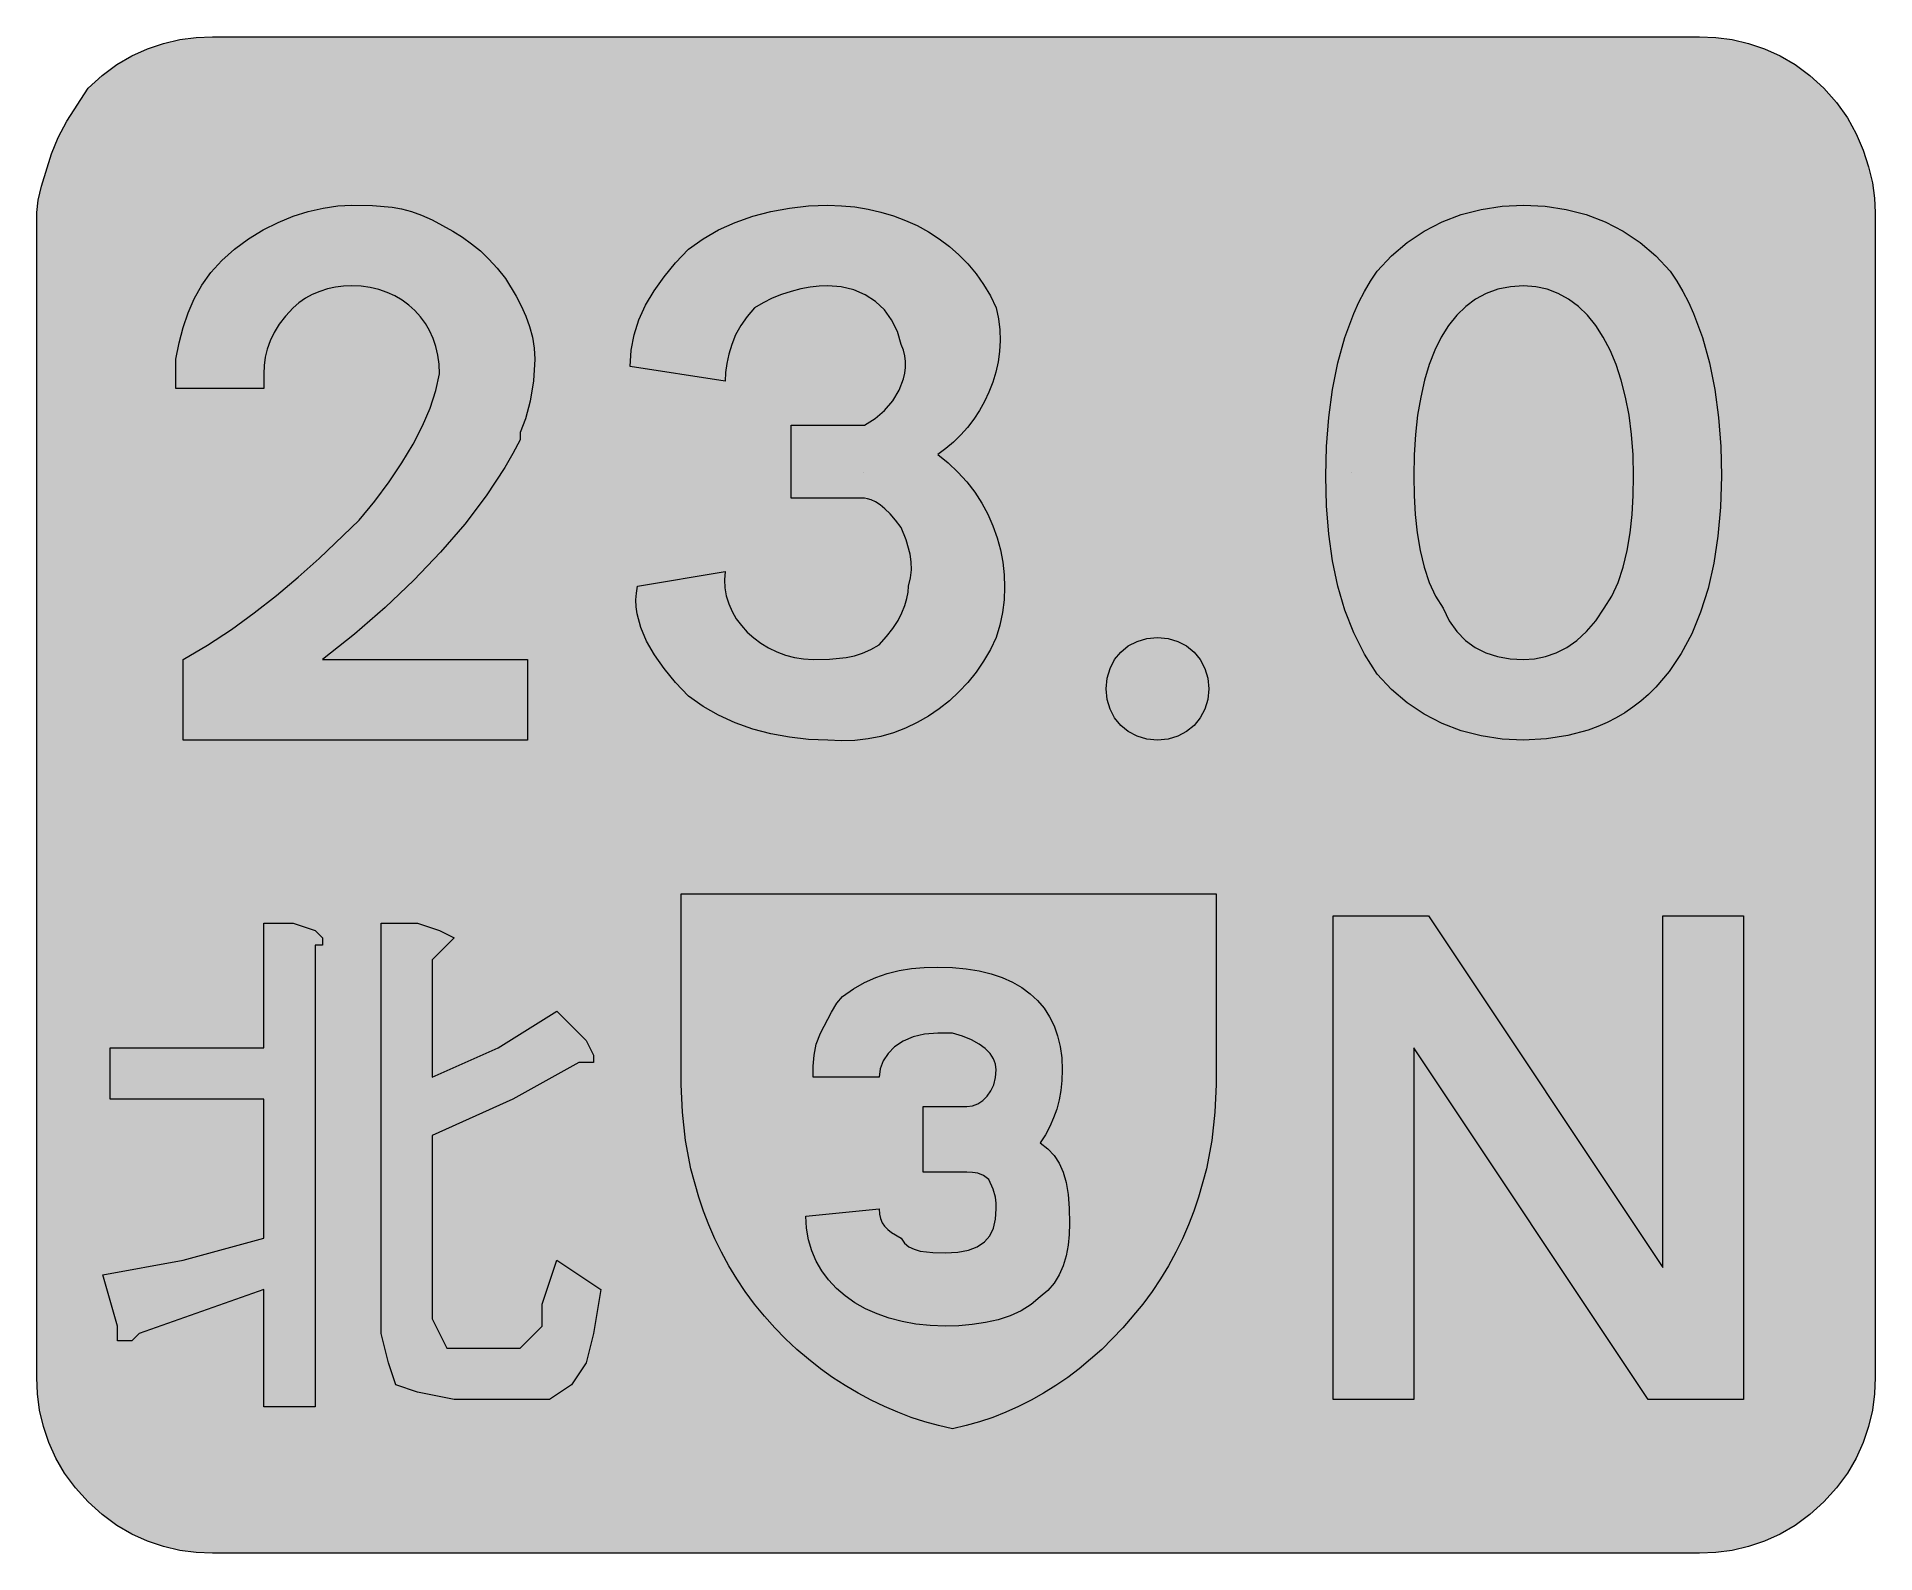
# Model space of a CAD drawing. Header units: metres. Extents: x 133 to 434, y 11 to 260.
import ezdxf

# ---------------------------------------------------------------- set-up
doc = ezdxf.new("R2010")
doc.units = ezdxf.units.M
for name, color, linetype, true_color in [('FILL_BLACK_000000', 7, 'Continuous', 0x000000), ('FILL_BLUE_0000FF', 7, 'Continuous', 0x0000ff), ('FILL_WHITE_FFFFFF', 7, 'Continuous', 0xffffff), ('FILL_YELLOW_FFFF00', 7, 'Continuous', 0xffff00), ('STROKE_WHITE_FFFFFF', 7, 'Continuous', 0xffffff)]:
    doc.layers.add(name, color=color, linetype=linetype, true_color=true_color)

msp = doc.modelspace()

# ---------------------------------------------------------------- hatches: boundary and pattern name
at = {"layer": 'FILL_BLACK_000000', "true_color": 0x000000}
h = msp.add_hatch(color=7, dxfattribs=at)
h.dxf.hatch_style = 1
h.paths.add_polyline_path([(279.42, 48.56), (277.08, 48.81), (274.84, 49.22), (272.72, 49.77), (270.71, 50.48), (268.84, 51.33), (267.09, 52.31), (265.5, 53.43), (264.06, 54.67), (262.78, 56.04), (261.68, 57.52), (260.76, 59.11), (260.02, 60.81), (259.49, 62.61), (259.16, 64.5), (259.05, 66.48), (271.05, 67.68), (271.11, 66.83), (271.28, 66.09), (271.56, 65.42), (271.95, 64.83), (272.46, 64.29), (273.08, 63.8), (274.65, 62.88), (275.21, 62.09), (275.94, 61.49), (276.82, 61.07), (277.8, 60.78), (279.88, 60.52), (281.85, 60.48), (283.93, 60.59), (285.69, 60.93), (287.14, 61.49), (288.3, 62.28), (289.17, 63.29), (289.78, 64.53), (290.14, 65.99), (290.25, 67.68), (290.23, 68.6), (290.1, 69.63), (289.74, 70.89), (289.05, 72.48), (288.15, 73.17), (287.25, 73.53), (286.35, 73.66), (285.45, 73.68), (278.25, 73.68), (278.25, 84.48), (285.45, 84.48), (286.35, 84.59), (287.21, 84.91), (288.02, 85.43), (288.75, 86.13), (289.36, 87), (289.84, 88.02), (290.14, 89.19), (290.25, 90.48), (290.14, 91.38), (289.8, 92.26), (289.24, 93.12), (288.45, 93.93), (287.44, 94.69), (286.2, 95.37), (284.74, 95.98), (283.05, 96.48), (280.65, 96.48), (278.51, 96.32), (276.62, 95.86), (274.98, 95.15), (273.6, 94.23), (272.51, 93.14), (271.71, 91.92), (271.22, 90.62), (271.05, 89.28), (260.25, 89.28), (260.27, 91.08), (260.4, 92.88), (260.76, 94.68), (261.45, 96.48), (263.25, 99.93), (264.15, 101.37), (265.05, 102.48), (266.85, 103.72), (268.67, 104.75), (270.51, 105.58), (272.4, 106.23), (274.34, 106.71), (276.36, 107.04), (278.45, 107.22), (280.65, 107.28), (283.05, 107.21), (285.32, 107), (287.43, 106.66), (289.41, 106.17), (291.23, 105.56), (292.91, 104.81), (294.43, 103.94), (295.8, 102.93), (297.02, 101.8), (298.08, 100.54), (298.98, 99.16), (299.72, 97.66), (300.3, 96.04), (300.71, 94.3), (300.97, 92.45), (301.05, 90.48), (300.99, 88.73), (300.83, 87.09), (300.54, 85.52), (300.15, 84.03), (299.64, 82.59), (299.03, 81.2), (298.29, 79.83), (297.45, 78.48), (298.69, 77.52), (299.72, 76.42), (300.55, 75.15), (301.2, 73.68), (301.68, 71.99), (302.01, 70.04), (302.19, 67.82), (302.25, 65.28), (302.19, 63.48), (302.01, 61.72), (301.68, 60.01), (301.2, 58.38), (300.55, 56.87), (299.72, 55.49), (298.69, 54.29), (297.45, 53.28), (295.99, 52.04), (294.34, 51.01), (292.51, 50.18), (290.55, 49.53), (288.47, 49.05), (286.31, 48.72), (284.1, 48.54), (281.85, 48.48), (279.42, 48.56)])
at = {"layer": 'FILL_BLUE_0000FF', "true_color": 0x0000ff}
h = msp.add_hatch(color=7, dxfattribs=at)
h.dxf.hatch_style = 1
h.paths.add_polyline_path([(405.45, 259.68), (408.15, 259.57), (410.83, 259.21), (413.49, 258.6), (416.1, 257.73), (418.66, 256.57), (421.14, 255.12), (423.55, 253.36), (425.85, 251.28), (427.93, 248.93), (429.69, 246.4), (431.14, 243.77), (432.3, 241.08), (433.17, 238.39), (433.78, 235.75), (434.14, 233.23), (434.25, 230.88), (434.25, 40.08), (434.14, 37.38), (433.78, 34.7), (433.17, 32.04), (432.3, 29.43), (431.14, 26.87), (429.69, 24.39), (427.93, 21.98), (425.85, 19.68), (423.55, 17.6), (421.14, 15.84), (418.66, 14.39), (416.1, 13.23), (413.49, 12.36), (410.83, 11.75), (408.15, 11.39), (405.45, 11.28), (161.85, 11.28), (159.15, 11.39), (156.47, 11.75), (153.81, 12.36), (151.2, 13.23), (148.64, 14.39), (146.16, 15.84), (143.75, 17.6), (141.45, 19.68), (139.37, 21.98), (137.61, 24.39), (136.16, 26.87), (135, 29.43), (134.13, 32.04), (133.52, 34.7), (133.16, 37.38), (133.05, 40.08), (133.05, 230.88), (133.26, 232.89), (133.8, 235.23), (135.45, 240.48), (136.56, 243.18), (138, 245.88), (141.45, 251.28), (143.75, 253.36), (146.16, 255.12), (148.64, 256.57), (151.2, 257.73), (153.81, 258.6), (156.47, 259.21), (159.15, 259.57), (161.85, 259.68), (405.45, 259.68)])
at = {"layer": 'FILL_WHITE_FFFFFF', "true_color": 0xffffff}
h = msp.add_hatch(color=7, dxfattribs=at)
h.dxf.hatch_style = 1
h.paths.add_polyline_path([(155.85, 202.08), (155.85, 206.88), (156.36, 209.52), (157.01, 212.05), (157.83, 214.47), (158.85, 216.78), (160.09, 218.97), (161.59, 221.05), (163.36, 223.02), (165.45, 224.88), (167.75, 226.57), (170.14, 228.03), (172.58, 229.27), (175.05, 230.28), (177.52, 231.07), (179.96, 231.63), (182.35, 231.97), (184.65, 232.08), (188.06, 232.04), (191.25, 231.78), (192.83, 231.49), (194.44, 231.07), (196.1, 230.47), (197.85, 229.68), (201.24, 227.84), (202.81, 226.85), (204.3, 225.78), (205.74, 224.59), (207.13, 223.27), (208.5, 221.77), (209.85, 220.08), (211.61, 217.17), (212.42, 215.59), (213.15, 213.93), (213.76, 212.22), (214.24, 210.46), (214.54, 208.68), (214.65, 206.88), (214.44, 203.32), (213.9, 199.98), (213.13, 197.09), (212.25, 194.88), (212.25, 193.68), (211.06, 191.42), (209.73, 189.13), (206.68, 184.51), (203.16, 179.86), (199.2, 175.23), (194.85, 170.65), (190.14, 166.17), (185.13, 161.84), (179.85, 157.68), (213.45, 157.68), (213.45, 144.48), (157.05, 144.48), (157.05, 157.68), (161.04, 160.04), (164.93, 162.59), (168.69, 165.32), (172.35, 168.18), (175.89, 171.16), (179.33, 174.22), (185.85, 180.48), (188.44, 183.63), (190.78, 186.76), (192.87, 189.87), (194.7, 192.93), (196.24, 195.94), (197.49, 198.87), (198.43, 201.73), (199.05, 204.48), (198.98, 206.03), (198.78, 207.51), (198.44, 208.93), (197.98, 210.27), (197.4, 211.54), (196.71, 212.73), (195.91, 213.83), (195, 214.83), (194, 215.74), (192.9, 216.54), (191.71, 217.23), (190.44, 217.81), (189.1, 218.27), (187.68, 218.61), (186.2, 218.81), (184.65, 218.88), (183.3, 218.82), (181.97, 218.65), (180.66, 218.37), (179.4, 217.98), (178.19, 217.47), (177.06, 216.85), (176, 216.12), (175.05, 215.28), (173.81, 213.93), (172.78, 212.58), (171.95, 211.23), (171.3, 209.88), (170.82, 208.53), (170.49, 207.18), (170.31, 205.83), (170.25, 204.48), (170.25, 202.08), (155.85, 202.08)])
h = msp.add_hatch(color=7, dxfattribs=at)
h.dxf.hatch_style = 1
h.paths.add_polyline_path([(256.65, 184.08), (256.65, 196.08), (266.25, 196.08), (267.45, 196.08), (268.65, 196.08), (270.38, 197.14), (271.95, 198.48), (273.29, 200.05), (274.35, 201.78), (275.07, 203.63), (275.29, 204.57), (275.4, 205.53), (275.4, 206.49), (275.28, 207.43), (275.03, 208.37), (274.65, 209.28), (274.04, 211.42), (273.11, 213.31), (271.91, 214.95), (270.45, 216.33), (268.77, 217.42), (266.89, 218.22), (264.84, 218.71), (262.65, 218.88), (261.25, 218.82), (259.76, 218.65), (258.22, 218.37), (256.65, 217.98), (255.08, 217.47), (253.54, 216.85), (252.05, 216.12), (250.65, 215.28), (249.41, 213.88), (248.38, 212.39), (247.55, 210.85), (246.9, 209.28), (246.42, 207.71), (246.09, 206.17), (245.91, 204.68), (245.85, 203.28), (230.25, 205.68), (230.42, 208.33), (230.91, 210.87), (231.71, 213.34), (232.8, 215.73), (234.18, 218.07), (235.82, 220.36), (237.71, 222.63), (239.85, 224.88), (242.21, 226.57), (244.76, 228.03), (247.49, 229.27), (250.35, 230.28), (253.33, 231.07), (256.39, 231.63), (259.5, 231.97), (262.65, 232.08), (264.88, 232.01), (267.08, 231.8), (269.24, 231.46), (271.35, 230.97), (273.4, 230.36), (275.39, 229.61), (277.31, 228.74), (279.15, 227.73), (280.91, 226.6), (282.57, 225.34), (284.14, 223.96), (285.6, 222.46), (286.95, 220.84), (288.18, 219.1), (289.28, 217.25), (290.25, 215.28), (290.62, 213.48), (290.82, 211.69), (290.87, 209.91), (290.78, 208.15), (290.54, 206.43), (290.17, 204.73), (289.67, 203.08), (289.05, 201.48), (288.32, 199.93), (287.48, 198.45), (286.55, 197.04), (285.53, 195.7), (284.42, 194.45), (283.23, 193.3), (281.97, 192.24), (280.65, 191.28), (282.38, 189.88), (283.97, 188.37), (285.41, 186.76), (286.71, 185.07), (287.86, 183.31), (288.86, 181.47), (289.7, 179.58), (290.4, 177.63), (290.94, 175.64), (291.33, 173.62), (291.55, 171.57), (291.62, 169.51), (291.52, 167.44), (291.26, 165.37), (290.84, 163.32), (290.25, 161.28), (289.28, 159.3), (288.18, 157.41), (286.95, 155.62), (285.6, 153.93), (284.14, 152.36), (282.57, 150.9), (280.91, 149.57), (279.15, 148.38), (277.31, 147.33), (275.39, 146.42), (273.4, 145.67), (271.35, 145.08), (269.24, 144.66), (267.08, 144.41), (264.88, 144.35), (262.65, 144.48), (259.5, 144.59), (256.39, 144.93), (253.33, 145.49), (250.35, 146.28), (247.49, 147.29), (244.76, 148.53), (242.21, 149.99), (239.85, 151.68), (237.72, 153.93), (235.84, 156.18), (234.24, 158.43), (232.95, 160.68), (232, 162.93), (231.41, 165.18), (231.27, 166.3), (231.22, 167.43), (231.28, 168.55), (231.45, 169.68), (245.85, 172.08), (245.72, 170.73), (245.78, 169.39), (246.01, 168.08), (246.41, 166.79), (246.97, 165.55), (247.66, 164.36), (248.5, 163.23), (249.45, 162.18), (250.52, 161.21), (251.69, 160.34), (252.95, 159.57), (254.29, 158.92), (255.7, 158.39), (257.17, 158), (258.69, 157.76), (260.25, 157.68), (262.95, 157.72), (265.65, 157.98), (267, 158.27), (268.35, 158.69), (269.7, 159.29), (271.05, 160.08), (272.29, 161.43), (273.32, 162.76), (274.15, 164.07), (274.8, 165.33), (275.28, 166.54), (275.61, 167.67), (275.79, 168.73), (275.85, 169.68), (276.19, 171.03), (276.34, 172.36), (276.31, 173.67), (276.15, 174.93), (275.51, 177.27), (274.65, 179.28), (273.75, 180.52), (272.87, 181.55), (272.01, 182.38), (271.2, 183.03), (270.44, 183.51), (269.76, 183.84), (269.15, 184.02), (268.65, 184.08), (256.65, 184.08)])
h = msp.add_hatch(color=7, dxfattribs=at)
h.dxf.hatch_style = 1
h.paths.add_polyline_path([(344.72, 197.32), (345.33, 201.9), (346.2, 206.28), (347.36, 210.44), (348.81, 214.34), (349.65, 216.19), (350.57, 217.97), (351.57, 219.66), (352.65, 221.28), (355.01, 223.81), (357.58, 226), (360.35, 227.86), (363.3, 229.38), (366.42, 230.56), (369.69, 231.4), (373.11, 231.91), (376.65, 232.08), (380.19, 231.91), (383.61, 231.4), (386.88, 230.56), (390, 229.38), (392.95, 227.86), (395.72, 226), (398.29, 223.81), (400.65, 221.28), (401.73, 219.66), (402.73, 217.97), (403.65, 216.19), (404.49, 214.34), (405.94, 210.44), (407.1, 206.28), (407.97, 201.9), (408.58, 197.32), (408.94, 192.57), (409.05, 187.68), (408.91, 182.65), (408.49, 177.9), (407.81, 173.44), (406.86, 169.29), (405.64, 165.43), (404.18, 161.88), (402.46, 158.65), (400.5, 155.73), (398.3, 153.14), (397.11, 151.96), (395.87, 150.87), (394.56, 149.86), (393.2, 148.94), (391.79, 148.1), (390.32, 147.35), (388.79, 146.68), (387.22, 146.1), (383.9, 145.2), (380.38, 144.66), (376.65, 144.48), (373.11, 144.65), (369.69, 145.15), (366.42, 146), (363.3, 147.18), (360.35, 148.7), (357.58, 150.55), (355.01, 152.75), (352.65, 155.28), (350.57, 158.54), (348.81, 162.03), (347.36, 165.74), (346.2, 169.68), (345.33, 173.84), (344.72, 178.23), (344.36, 182.84), (344.25, 187.68), (344.36, 192.57), (344.72, 197.32)])
h.paths.add_polyline_path([(380.23, 158.15), (381.99, 158.76), (383.7, 159.63), (385.36, 160.79), (386.94, 162.24), (388.45, 164), (389.85, 166.08), (391.09, 168.04), (392.12, 170.3), (392.95, 172.81), (393.6, 175.53), (394.08, 178.42), (394.41, 181.44), (394.59, 184.54), (394.65, 187.68), (394.57, 191.19), (394.32, 194.53), (393.91, 197.69), (393.36, 200.65), (392.65, 203.42), (391.8, 205.99), (390.82, 208.34), (389.7, 210.48), (388.46, 212.39), (387.09, 214.07), (385.61, 215.51), (384.02, 216.7), (382.32, 217.65), (380.52, 218.33), (378.63, 218.74), (376.65, 218.88), (374.47, 218.74), (372.43, 218.33), (370.53, 217.65), (368.78, 216.7), (367.16, 215.51), (365.68, 214.07), (364.35, 212.39), (363.15, 210.48), (362.1, 208.34), (361.18, 205.99), (360.41, 203.42), (359.78, 200.65), (359.28, 197.69), (358.93, 194.53), (358.72, 191.19), (358.65, 187.68), (358.71, 184.54), (358.89, 181.44), (359.22, 178.42), (359.7, 175.53), (360.35, 172.81), (361.18, 170.3), (362.21, 168.04), (363.45, 166.08), (364.46, 164), (365.68, 162.24), (367.1, 160.79), (368.7, 159.63), (370.47, 158.76), (372.39, 158.15), (374.46, 157.79), (376.65, 157.68), (378.45, 157.79), (380.23, 158.15)], flags=16)
h = msp.add_hatch(color=7, dxfattribs=at)
h.dxf.hatch_style = 1
h.paths.add_polyline_path([(324.89, 151.14), (324.41, 149.54), (323.66, 148.11), (322.65, 146.88), (321.42, 145.87), (319.99, 145.12), (318.39, 144.64), (316.65, 144.48), (314.91, 144.64), (313.31, 145.12), (311.88, 145.87), (310.65, 146.88), (309.64, 148.11), (308.89, 149.54), (308.41, 151.14), (308.25, 152.88), (308.41, 154.62), (308.89, 156.22), (309.64, 157.65), (310.65, 158.88), (311.88, 159.89), (313.31, 160.64), (314.91, 161.12), (316.65, 161.28), (318.39, 161.12), (319.99, 160.64), (321.42, 159.89), (322.65, 158.88), (323.66, 157.65), (324.41, 156.22), (324.89, 154.62), (325.05, 152.88), (324.89, 151.14)])
h = msp.add_hatch(color=7, dxfattribs=at)
h.dxf.hatch_style = 1
h.paths.add_polyline_path([(170.25, 94.08), (170.25, 114.48), (175.05, 114.48), (178.65, 113.28), (179.85, 112.08), (179.85, 110.88), (178.65, 110.88), (178.65, 35.28), (170.25, 35.28), (170.25, 54.48), (149.85, 47.28), (148.65, 46.08), (147.45, 46.08), (146.25, 46.08), (146.25, 48.48), (143.85, 56.88), (157.05, 59.28), (170.25, 62.88), (170.25, 85.68), (145.05, 85.68), (145.05, 94.08), (170.25, 94.08)])
h = msp.add_hatch(color=7, dxfattribs=at)
h.dxf.hatch_style = 1
h.paths.add_polyline_path([(195.45, 114.48), (199.05, 113.28), (201.45, 112.08), (200.25, 110.88), (197.85, 108.48), (197.85, 89.28), (208.65, 94.08), (218.25, 100.08), (223.05, 95.28), (224.25, 92.88), (224.25, 91.68), (223.05, 91.68), (221.85, 91.68), (211.05, 85.68), (197.85, 79.68), (197.85, 52.08), (197.85, 49.68), (199.05, 47.28), (200.25, 44.88), (202.65, 44.88), (209.85, 44.88), (212.25, 44.88), (214.65, 47.28), (215.85, 48.48), (215.85, 52.08), (218.25, 59.28), (225.45, 54.48), (224.25, 47.28), (223.05, 42.48), (220.65, 38.88), (217.05, 36.48), (212.25, 36.48), (201.45, 36.48), (195.45, 37.68), (191.85, 38.88), (190.65, 42.48), (189.45, 47.28), (189.45, 114.48), (195.45, 114.48)])
h = msp.add_hatch(color=7, dxfattribs=at)
h.dxf.hatch_style = 1
h.paths.add_polyline_path([(358.65, 94.08), (358.65, 36.48), (345.45, 36.48), (345.45, 115.68), (361.05, 115.68), (399.45, 58.08), (399.45, 115.68), (412.65, 115.68), (412.65, 36.48), (397.05, 36.48), (358.65, 94.08)])
at = {"layer": 'FILL_YELLOW_FFFF00', "true_color": 0xffff00}
h = msp.add_hatch(color=7, dxfattribs=at)
h.dxf.hatch_style = 1
h.paths.add_polyline_path([(280.8, 32.19), (278.56, 32.8), (276.32, 33.53), (274.11, 34.36), (271.91, 35.3), (269.74, 36.34), (267.6, 37.49), (265.5, 38.73), (263.44, 40.07), (261.43, 41.51), (259.47, 43.05), (257.57, 44.67), (255.73, 46.39), (253.96, 48.2), (252.27, 50.1), (250.65, 52.08), (249.13, 54.13), (247.72, 56.24), (246.42, 58.38), (245.23, 60.57), (244.14, 62.8), (243.16, 65.05), (242.28, 67.33), (241.5, 69.63), (240.23, 74.26), (239.34, 78.91), (238.82, 83.53), (238.65, 88.08), (238.65, 119.28), (326.25, 119.28), (326.25, 88.08), (326.08, 83.53), (325.56, 78.91), (324.67, 74.26), (323.4, 69.63), (322.62, 67.33), (321.74, 65.05), (320.76, 62.8), (319.67, 60.57), (318.48, 58.38), (317.18, 56.24), (315.77, 54.13), (314.25, 52.08), (310.99, 48.2), (307.52, 44.67), (305.71, 43.05), (303.85, 41.51), (301.95, 40.07), (300, 38.73), (298.01, 37.49), (295.98, 36.34), (293.91, 35.3), (291.81, 34.36), (289.67, 33.53), (287.49, 32.8), (285.29, 32.19), (283.05, 31.68), (280.8, 32.19)])

# ---------------------------------------------------------------- linework, layer by layer
at = {"layer": 'FILL_BLACK_000000', "lineweight": 0, "true_color": 0x000000}
msp.add_lwpolyline([(279.42, 48.56), (277.08, 48.81), (274.84, 49.22), (272.72, 49.77), (270.71, 50.48), (268.84, 51.33), (267.09, 52.31), (265.5, 53.43), (264.06, 54.67), (262.78, 56.04), (261.68, 57.52), (260.76, 59.11), (260.02, 60.81), (259.49, 62.61), (259.16, 64.5), (259.05, 66.48), (271.05, 67.68), (271.11, 66.83), (271.28, 66.09), (271.56, 65.42), (271.95, 64.83), (272.46, 64.29), (273.08, 63.8), (274.65, 62.88), (275.21, 62.09), (275.94, 61.49), (276.82, 61.07), (277.8, 60.78), (279.88, 60.52), (281.85, 60.48), (283.93, 60.59), (285.69, 60.93), (287.14, 61.49), (288.3, 62.28), (289.17, 63.29), (289.78, 64.53), (290.14, 65.99), (290.25, 67.68), (290.23, 68.6), (290.1, 69.63), (289.74, 70.89), (289.05, 72.48), (288.15, 73.17), (287.25, 73.53), (286.35, 73.66), (285.45, 73.68), (278.25, 73.68), (278.25, 84.48), (285.45, 84.48), (286.35, 84.59), (287.21, 84.91), (288.02, 85.43), (288.75, 86.13), (289.36, 87), (289.84, 88.02), (290.14, 89.19), (290.25, 90.48), (290.14, 91.38), (289.8, 92.26), (289.24, 93.12), (288.45, 93.93), (287.44, 94.69), (286.2, 95.37), (284.74, 95.98), (283.05, 96.48), (280.65, 96.48), (278.51, 96.32), (276.62, 95.86), (274.98, 95.15), (273.6, 94.23), (272.51, 93.14), (271.71, 91.92), (271.22, 90.62), (271.05, 89.28), (260.25, 89.28), (260.27, 91.08), (260.4, 92.88), (260.76, 94.68), (261.45, 96.48), (263.25, 99.93), (264.15, 101.37), (265.05, 102.48), (266.85, 103.72), (268.67, 104.75), (270.51, 105.58), (272.4, 106.23), (274.34, 106.71), (276.36, 107.04), (278.45, 107.22), (280.65, 107.28), (283.05, 107.21), (285.32, 107), (287.43, 106.66), (289.41, 106.17), (291.23, 105.56), (292.91, 104.81), (294.43, 103.94), (295.8, 102.93), (297.02, 101.8), (298.08, 100.54), (298.98, 99.16), (299.72, 97.66), (300.3, 96.04), (300.71, 94.3), (300.97, 92.45), (301.05, 90.48), (300.99, 88.73), (300.83, 87.09), (300.54, 85.52), (300.15, 84.03), (299.64, 82.59), (299.03, 81.2), (298.29, 79.83), (297.45, 78.48), (298.69, 77.52), (299.72, 76.42), (300.55, 75.15), (301.2, 73.68), (301.68, 71.99), (302.01, 70.04), (302.19, 67.82), (302.25, 65.28), (302.19, 63.48), (302.01, 61.72), (301.68, 60.01), (301.2, 58.38), (300.55, 56.87), (299.72, 55.49), (298.69, 54.29), (297.45, 53.28), (295.99, 52.04), (294.34, 51.01), (292.51, 50.18), (290.55, 49.53), (288.47, 49.05), (286.31, 48.72), (284.1, 48.54), (281.85, 48.48)], close=True, dxfattribs=at)
at = {"layer": 'FILL_BLUE_0000FF', "lineweight": 0, "true_color": 0x0000ff}
msp.add_lwpolyline([(405.45, 259.68), (408.15, 259.57), (410.83, 259.21), (413.49, 258.6), (416.1, 257.73), (418.66, 256.57), (421.14, 255.12), (423.55, 253.36), (425.85, 251.28), (427.93, 248.93), (429.69, 246.4), (431.14, 243.77), (432.3, 241.08), (433.17, 238.39), (433.78, 235.75), (434.14, 233.23), (434.25, 230.88), (434.25, 40.08), (434.14, 37.38), (433.78, 34.7), (433.17, 32.04), (432.3, 29.43), (431.14, 26.87), (429.69, 24.39), (427.93, 21.98), (425.85, 19.68), (423.55, 17.6), (421.14, 15.84), (418.66, 14.39), (416.1, 13.23), (413.49, 12.36), (410.83, 11.75), (408.15, 11.39), (405.45, 11.28), (161.85, 11.28), (159.15, 11.39), (156.47, 11.75), (153.81, 12.36), (151.2, 13.23), (148.64, 14.39), (146.16, 15.84), (143.75, 17.6), (141.45, 19.68), (139.37, 21.98), (137.61, 24.39), (136.16, 26.87), (135, 29.43), (134.13, 32.04), (133.52, 34.7), (133.16, 37.38), (133.05, 40.08), (133.05, 230.88), (133.26, 232.89), (133.8, 235.23), (135.45, 240.48), (136.56, 243.18), (138, 245.88), (141.45, 251.28), (143.75, 253.36), (146.16, 255.12), (148.64, 256.57), (151.2, 257.73), (153.81, 258.6), (156.47, 259.21), (159.15, 259.57), (161.85, 259.68)], close=True, dxfattribs=at)
at = {"layer": 'FILL_WHITE_FFFFFF', "lineweight": 0, "true_color": 0xffffff}
for points in [[(155.85, 202.08), (155.85, 206.88), (156.36, 209.52), (157.01, 212.05), (157.83, 214.47), (158.85, 216.78), (160.09, 218.97), (161.59, 221.05), (163.36, 223.02), (165.45, 224.88), (167.75, 226.57), (170.14, 228.03), (172.58, 229.27), (175.05, 230.28), (177.52, 231.07), (179.96, 231.63), (182.35, 231.97), (184.65, 232.08), (188.06, 232.04), (191.25, 231.78), (192.83, 231.49), (194.44, 231.07), (196.1, 230.47), (197.85, 229.68), (201.24, 227.84), (202.81, 226.85), (204.3, 225.78), (205.74, 224.59), (207.13, 223.27), (208.5, 221.77), (209.85, 220.08), (211.61, 217.17), (212.42, 215.59), (213.15, 213.93), (213.76, 212.22), (214.24, 210.46), (214.54, 208.68), (214.65, 206.88), (214.44, 203.32), (213.9, 199.98), (213.13, 197.09), (212.25, 194.88), (212.25, 193.68), (211.06, 191.42), (209.73, 189.13), (206.68, 184.51), (203.16, 179.86), (199.2, 175.23), (194.85, 170.65), (190.14, 166.17), (185.13, 161.84), (179.85, 157.68), (213.45, 157.68), (213.45, 144.48), (157.05, 144.48), (157.05, 157.68), (161.04, 160.04), (164.93, 162.59), (168.69, 165.32), (172.35, 168.18), (175.89, 171.16), (179.33, 174.22), (185.85, 180.48), (188.44, 183.63), (190.78, 186.76), (192.87, 189.87), (194.7, 192.93), (196.24, 195.94), (197.49, 198.87), (198.43, 201.73), (199.05, 204.48), (198.98, 206.03), (198.78, 207.51), (198.44, 208.93), (197.98, 210.27), (197.4, 211.54), (196.71, 212.73), (195.91, 213.83), (195, 214.83), (194, 215.74), (192.9, 216.54), (191.71, 217.23), (190.44, 217.81), (189.1, 218.27), (187.68, 218.61), (186.2, 218.81), (184.65, 218.88), (183.3, 218.82), (181.97, 218.65), (180.66, 218.37), (179.4, 217.98), (178.19, 217.47), (177.06, 216.85), (176, 216.12), (175.05, 215.28), (173.81, 213.93), (172.78, 212.58), (171.95, 211.23), (171.3, 209.88), (170.82, 208.53), (170.49, 207.18), (170.31, 205.83), (170.25, 204.48), (170.25, 202.08)], [(256.65, 184.08), (256.65, 196.08), (266.25, 196.08), (267.45, 196.08), (268.65, 196.08), (270.38, 197.14), (271.95, 198.48), (273.29, 200.05), (274.35, 201.78), (275.07, 203.63), (275.29, 204.57), (275.4, 205.53), (275.4, 206.49), (275.28, 207.43), (275.03, 208.37), (274.65, 209.28), (274.04, 211.42), (273.11, 213.31), (271.91, 214.95), (270.45, 216.33), (268.77, 217.42), (266.89, 218.22), (264.84, 218.71), (262.65, 218.88), (261.25, 218.82), (259.76, 218.65), (258.22, 218.37), (256.65, 217.98), (255.08, 217.47), (253.54, 216.85), (252.05, 216.12), (250.65, 215.28), (249.41, 213.88), (248.38, 212.39), (247.55, 210.85), (246.9, 209.28), (246.42, 207.71), (246.09, 206.17), (245.91, 204.68), (245.85, 203.28), (230.25, 205.68), (230.42, 208.33), (230.91, 210.87), (231.71, 213.34), (232.8, 215.73), (234.18, 218.07), (235.82, 220.36), (237.71, 222.63), (239.85, 224.88), (242.21, 226.57), (244.76, 228.03), (247.49, 229.27), (250.35, 230.28), (253.33, 231.07), (256.39, 231.63), (259.5, 231.97), (262.65, 232.08), (264.88, 232.01), (267.08, 231.8), (269.24, 231.46), (271.35, 230.97), (273.4, 230.36), (275.39, 229.61), (277.31, 228.74), (279.15, 227.73), (280.91, 226.6), (282.57, 225.34), (284.14, 223.96), (285.6, 222.46), (286.95, 220.84), (288.18, 219.1), (289.28, 217.25), (290.25, 215.28), (290.62, 213.48), (290.82, 211.69), (290.87, 209.91), (290.78, 208.15), (290.54, 206.43), (290.17, 204.73), (289.67, 203.08), (289.05, 201.48), (288.32, 199.93), (287.48, 198.45), (286.55, 197.04), (285.53, 195.7), (284.42, 194.45), (283.23, 193.3), (281.97, 192.24), (280.65, 191.28), (282.38, 189.88), (283.97, 188.37), (285.41, 186.76), (286.71, 185.07), (287.86, 183.31), (288.86, 181.47), (289.7, 179.58), (290.4, 177.63), (290.94, 175.64), (291.33, 173.62), (291.55, 171.57), (291.62, 169.51), (291.52, 167.44), (291.26, 165.37), (290.84, 163.32), (290.25, 161.28), (289.28, 159.3), (288.18, 157.41), (286.95, 155.62), (285.6, 153.93), (284.14, 152.36), (282.57, 150.9), (280.91, 149.57), (279.15, 148.38), (277.31, 147.33), (275.39, 146.42), (273.4, 145.67), (271.35, 145.08), (269.24, 144.66), (267.08, 144.41), (264.88, 144.35), (262.65, 144.48), (259.5, 144.59), (256.39, 144.93), (253.33, 145.49), (250.35, 146.28), (247.49, 147.29), (244.76, 148.53), (242.21, 149.99), (239.85, 151.68), (237.72, 153.93), (235.84, 156.18), (234.24, 158.43), (232.95, 160.68), (232, 162.93), (231.41, 165.18), (231.27, 166.3), (231.22, 167.43), (231.28, 168.55), (231.45, 169.68), (245.85, 172.08), (245.72, 170.73), (245.78, 169.39), (246.01, 168.08), (246.41, 166.79), (246.97, 165.55), (247.66, 164.36), (248.5, 163.23), (249.45, 162.18), (250.52, 161.21), (251.69, 160.34), (252.95, 159.57), (254.29, 158.92), (255.7, 158.39), (257.17, 158), (258.69, 157.76), (260.25, 157.68), (262.95, 157.72), (265.65, 157.98), (267, 158.27), (268.35, 158.69), (269.7, 159.29), (271.05, 160.08), (272.29, 161.43), (273.32, 162.76), (274.15, 164.07), (274.8, 165.33), (275.28, 166.54), (275.61, 167.67), (275.79, 168.73), (275.85, 169.68), (276.19, 171.03), (276.34, 172.36), (276.31, 173.67), (276.15, 174.93), (275.51, 177.27), (274.65, 179.28), (273.75, 180.52), (272.87, 181.55), (272.01, 182.38), (271.2, 183.03), (270.44, 183.51), (269.76, 183.84), (269.15, 184.02), (268.65, 184.08)], [(344.72, 197.32), (345.33, 201.9), (346.2, 206.28), (347.36, 210.44), (348.81, 214.34), (349.65, 216.19), (350.57, 217.97), (351.57, 219.66), (352.65, 221.28), (355.01, 223.81), (357.58, 226), (360.35, 227.86), (363.3, 229.38), (366.42, 230.56), (369.69, 231.4), (373.11, 231.91), (376.65, 232.08), (380.19, 231.91), (383.61, 231.4), (386.88, 230.56), (390, 229.38), (392.95, 227.86), (395.72, 226), (398.29, 223.81), (400.65, 221.28), (401.73, 219.66), (402.73, 217.97), (403.65, 216.19), (404.49, 214.34), (405.94, 210.44), (407.1, 206.28), (407.97, 201.9), (408.58, 197.32), (408.94, 192.57), (409.05, 187.68), (408.91, 182.65), (408.49, 177.9), (407.81, 173.44), (406.86, 169.29), (405.64, 165.43), (404.18, 161.88), (402.46, 158.65), (400.5, 155.73), (398.3, 153.14), (397.11, 151.96), (395.87, 150.87), (394.56, 149.86), (393.2, 148.94), (391.79, 148.1), (390.32, 147.35), (388.79, 146.68), (387.22, 146.1), (383.9, 145.2), (380.38, 144.66), (376.65, 144.48), (373.11, 144.65), (369.69, 145.15), (366.42, 146), (363.3, 147.18), (360.35, 148.7), (357.58, 150.55), (355.01, 152.75), (352.65, 155.28), (350.57, 158.54), (348.81, 162.03), (347.36, 165.74), (346.2, 169.68), (345.33, 173.84), (344.72, 178.23), (344.36, 182.84), (344.25, 187.68), (344.36, 192.57)], [(380.23, 158.15), (381.99, 158.76), (383.7, 159.63), (385.36, 160.79), (386.94, 162.24), (388.45, 164), (389.85, 166.08), (391.09, 168.04), (392.12, 170.3), (392.95, 172.81), (393.6, 175.53), (394.08, 178.42), (394.41, 181.44), (394.59, 184.54), (394.65, 187.68), (394.57, 191.19), (394.32, 194.53), (393.91, 197.69), (393.36, 200.65), (392.65, 203.42), (391.8, 205.99), (390.82, 208.34), (389.7, 210.48), (388.46, 212.39), (387.09, 214.07), (385.61, 215.51), (384.02, 216.7), (382.32, 217.65), (380.52, 218.33), (378.63, 218.74), (376.65, 218.88), (374.47, 218.74), (372.43, 218.33), (370.53, 217.65), (368.78, 216.7), (367.16, 215.51), (365.68, 214.07), (364.35, 212.39), (363.15, 210.48), (362.1, 208.34), (361.18, 205.99), (360.41, 203.42), (359.78, 200.65), (359.28, 197.69), (358.93, 194.53), (358.72, 191.19), (358.65, 187.68), (358.71, 184.54), (358.89, 181.44), (359.22, 178.42), (359.7, 175.53), (360.35, 172.81), (361.18, 170.3), (362.21, 168.04), (363.45, 166.08), (364.46, 164), (365.68, 162.24), (367.1, 160.79), (368.7, 159.63), (370.47, 158.76), (372.39, 158.15), (374.46, 157.79), (376.65, 157.68), (378.45, 157.79)], [(324.89, 151.14), (324.41, 149.54), (323.66, 148.11), (322.65, 146.88), (321.42, 145.87), (319.99, 145.12), (318.39, 144.64), (316.65, 144.48), (314.91, 144.64), (313.31, 145.12), (311.88, 145.87), (310.65, 146.88), (309.64, 148.11), (308.89, 149.54), (308.41, 151.14), (308.25, 152.88), (308.41, 154.62), (308.89, 156.22), (309.64, 157.65), (310.65, 158.88), (311.88, 159.89), (313.31, 160.64), (314.91, 161.12), (316.65, 161.28), (318.39, 161.12), (319.99, 160.64), (321.42, 159.89), (322.65, 158.88), (323.66, 157.65), (324.41, 156.22), (324.89, 154.62), (325.05, 152.88)], [(170.25, 94.08), (170.25, 114.48), (175.05, 114.48), (178.65, 113.28), (179.85, 112.08), (179.85, 110.88), (178.65, 110.88), (178.65, 35.28), (170.25, 35.28), (170.25, 54.48), (149.85, 47.28), (148.65, 46.08), (147.45, 46.08), (146.25, 46.08), (146.25, 48.48), (143.85, 56.88), (157.05, 59.28), (170.25, 62.88), (170.25, 85.68), (145.05, 85.68), (145.05, 94.08)], [(195.45, 114.48), (199.05, 113.28), (201.45, 112.08), (200.25, 110.88), (197.85, 108.48), (197.85, 89.28), (208.65, 94.08), (218.25, 100.08), (223.05, 95.28), (224.25, 92.88), (224.25, 91.68), (223.05, 91.68), (221.85, 91.68), (211.05, 85.68), (197.85, 79.68), (197.85, 52.08), (197.85, 49.68), (199.05, 47.28), (200.25, 44.88), (202.65, 44.88), (209.85, 44.88), (212.25, 44.88), (214.65, 47.28), (215.85, 48.48), (215.85, 52.08), (218.25, 59.28), (225.45, 54.48), (224.25, 47.28), (223.05, 42.48), (220.65, 38.88), (217.05, 36.48), (212.25, 36.48), (201.45, 36.48), (195.45, 37.68), (191.85, 38.88), (190.65, 42.48), (189.45, 47.28), (189.45, 114.48)], [(358.65, 94.08), (358.65, 36.48), (345.45, 36.48), (345.45, 115.68), (361.05, 115.68), (399.45, 58.08), (399.45, 115.68), (412.65, 115.68), (412.65, 36.48), (397.05, 36.48)]]:
    msp.add_lwpolyline(points, close=True, dxfattribs=at)
at = {"layer": 'FILL_YELLOW_FFFF00', "lineweight": 0, "true_color": 0xffff00}
msp.add_lwpolyline([(280.8, 32.19), (278.56, 32.8), (276.32, 33.53), (274.11, 34.36), (271.91, 35.3), (269.74, 36.34), (267.6, 37.49), (265.5, 38.73), (263.44, 40.07), (261.43, 41.51), (259.47, 43.05), (257.57, 44.67), (255.73, 46.39), (253.96, 48.2), (252.27, 50.1), (250.65, 52.08), (249.13, 54.13), (247.72, 56.24), (246.42, 58.38), (245.23, 60.57), (244.14, 62.8), (243.16, 65.05), (242.28, 67.33), (241.5, 69.63), (240.23, 74.26), (239.34, 78.91), (238.82, 83.53), (238.65, 88.08), (238.65, 119.28), (326.25, 119.28), (326.25, 88.08), (326.08, 83.53), (325.56, 78.91), (324.67, 74.26), (323.4, 69.63), (322.62, 67.33), (321.74, 65.05), (320.76, 62.8), (319.67, 60.57), (318.48, 58.38), (317.18, 56.24), (315.77, 54.13), (314.25, 52.08), (310.99, 48.2), (307.52, 44.67), (305.71, 43.05), (303.85, 41.51), (301.95, 40.07), (300, 38.73), (298.01, 37.49), (295.98, 36.34), (293.91, 35.3), (291.81, 34.36), (289.67, 33.53), (287.49, 32.8), (285.29, 32.19), (283.05, 31.68)], close=True, dxfattribs=at)
at = {"layer": 'STROKE_WHITE_FFFFFF', "lineweight": 0, "true_color": 0xffffff}
for points in [[(268.45, 188.32), (268.45, 188.32)], [(344.25, 187.68), (344.25, 187.68)], [(348.45, 188.32), (348.45, 188.32)], [(348.45, 188.32), (348.45, 188.32)], [(348.45, 188.32), (348.45, 188.32)], [(348.45, 188.32), (348.45, 188.32)], [(348.45, 188.32), (348.45, 188.32)]]:
    msp.add_lwpolyline(points, dxfattribs=at)

doc.saveas('drawing.dxf')
